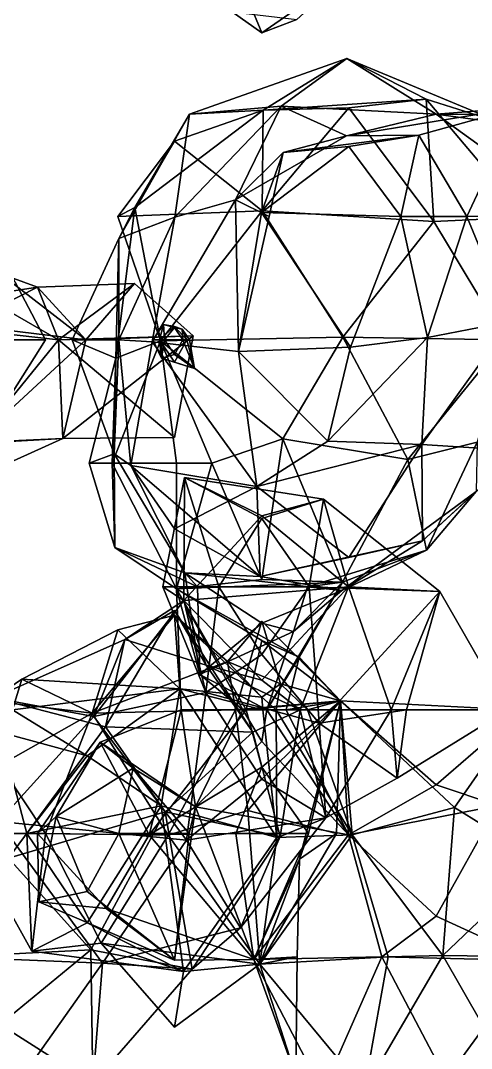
# Model space of a CAD drawing. Extents: x 290034 to 295698, y 4553723 to 4561693.
# Drawn here: x 294534.7 to 294599.8, y 4558982.8 to 4559131.2 of the extents above; entities that cross this region are included whole.
import ezdxf

# ---------------------------------------------------------------- set-up
doc = ezdxf.new("R2010")
doc.units = 0
doc.layers.add('Au_ppm_Pref_-_0_2', color=7, linetype='CONTINUOUS')

msp = doc.modelspace()

# ---------------------------------------------------------------- linework, layer by layer
at = {"layer": 'Au_ppm_Pref_-_0_2'}
for points in [[(294565.26, 4559132.49, 1882.77), (294569.54, 4559129.44, 1879.73), (294565.79, 4559138.55, 1881)], [(294565.79, 4559138.55, 1881), (294569.54, 4559129.44, 1879.73), (294581.9, 4559138.01, 1876.6)], [(294569.54, 4559129.44, 1879.73), (294574.6, 4559131.39, 1882.77), (294581.9, 4559138.01, 1876.6)], [(294565.26, 4559132.49, 1882.77), (294574.6, 4559131.39, 1882.77), (294569.54, 4559129.44, 1879.73)], [(294569.75, 4559118.28, 1804.93), (294559.1, 4559117.68, 1799.62), (294581.82, 4559125.76, 1799.64)], [(294581.82, 4559125.76, 1799.64), (294559.1, 4559117.68, 1799.62), (294572.34, 4559118.87, 1794.89)], [(294569.75, 4559118.28, 1804.93), (294581.82, 4559125.76, 1799.64), (294593.3, 4559119.89, 1804.87)], [(294581.82, 4559125.76, 1799.64), (294572.34, 4559118.87, 1794.89), (294594.71, 4559117.72, 1793.65)], [(294593.3, 4559119.89, 1804.87), (294581.82, 4559125.76, 1799.64), (294604.28, 4559116.41, 1799.62)], [(294604.28, 4559116.41, 1799.62), (294581.82, 4559125.76, 1799.64), (294594.71, 4559117.72, 1793.65)], [(294569.75, 4559118.28, 1804.93), (294593.3, 4559119.89, 1804.87), (294582.14, 4559118.61, 1810.79)], [(294593.3, 4559119.89, 1804.87), (294594.38, 4559102.18, 1811.08), (294582.14, 4559118.61, 1810.79)], [(294593.3, 4559119.89, 1804.87), (294607.67, 4559102.85, 1805.37), (294594.38, 4559102.18, 1811.08)], [(294607.67, 4559102.85, 1805.37), (294593.3, 4559119.89, 1804.87), (294604.28, 4559116.41, 1799.62)], [(294551.24, 4559104.24, 1804.61), (294559.1, 4559117.68, 1799.62), (294569.75, 4559118.28, 1804.93)], [(294556.94, 4559113.81, 1809.19), (294551.24, 4559104.24, 1804.61), (294569.75, 4559118.28, 1804.93)], [(294569.75, 4559118.28, 1804.93), (294569.59, 4559103.76, 1811.76), (294556.94, 4559113.81, 1809.19)], [(294559.1, 4559117.68, 1799.62), (294557.01, 4559102.83, 1793.64), (294572.34, 4559118.87, 1794.89)], [(294557.01, 4559102.83, 1793.64), (294565.77, 4559105.34, 1787.48), (294572.34, 4559118.87, 1794.89)], [(294581.8, 4559114.55, 1787.13), (294572.34, 4559118.87, 1794.89), (294565.77, 4559105.34, 1787.48)], [(294594.38, 4559102.18, 1811.08), (294569.59, 4559103.76, 1811.76), (294582.14, 4559118.61, 1810.79)], [(294582.14, 4559118.61, 1810.79), (294569.59, 4559103.76, 1811.76), (294569.75, 4559118.28, 1804.93)], [(294581.8, 4559114.55, 1787.13), (294594.71, 4559117.72, 1793.65), (294572.34, 4559118.87, 1794.89)], [(294581.8, 4559114.55, 1787.13), (294606.55, 4559118.6, 1788.07), (294594.71, 4559117.72, 1793.65)], [(294606.55, 4559118.6, 1788.07), (294581.8, 4559114.55, 1787.13), (294592.22, 4559114.67, 1782.63)], [(294606.55, 4559118.6, 1788.07), (294592.22, 4559114.67, 1782.63), (294599.14, 4559102.92, 1782.83)], [(294621.33, 4559117.52, 1793.68), (294594.71, 4559117.72, 1793.65), (294606.55, 4559118.6, 1788.07)], [(294606.55, 4559118.6, 1788.07), (294599.14, 4559102.92, 1782.83), (294619.83, 4559103.05, 1787.71)], [(294548.89, 4559099.75, 1799.62), (294559.1, 4559117.68, 1799.62), (294551.24, 4559104.24, 1804.61)], [(294559.1, 4559117.68, 1799.62), (294548.89, 4559099.75, 1799.62), (294557.01, 4559102.83, 1793.64)], [(294607.34, 4559108.6, 1795.57), (294604.28, 4559116.41, 1799.62), (294594.71, 4559117.72, 1793.65)], [(294594.71, 4559117.72, 1793.65), (294621.33, 4559117.52, 1793.68), (294607.34, 4559108.6, 1795.57)], [(294556.94, 4559113.81, 1809.19), (294569.59, 4559103.76, 1811.76), (294548.78, 4559102.92, 1809.4)], [(294556.94, 4559113.81, 1809.19), (294548.78, 4559102.92, 1809.4), (294551.24, 4559104.24, 1804.61)], [(294581.8, 4559114.55, 1787.13), (294565.77, 4559105.34, 1787.48), (294572.64, 4559112.15, 1783.2)], [(294572.64, 4559112.15, 1783.2), (294592.22, 4559114.67, 1782.63), (294581.8, 4559114.55, 1787.13)], [(294592.22, 4559114.67, 1782.63), (294572.64, 4559112.15, 1783.2), (294582.14, 4559113.01, 1778.43)], [(294592.22, 4559114.67, 1782.63), (294582.14, 4559113.01, 1778.43), (294589.63, 4559102.92, 1778.27)], [(294599.14, 4559102.92, 1782.83), (294592.22, 4559114.67, 1782.63), (294589.63, 4559102.92, 1778.27)], [(294565.77, 4559105.34, 1787.48), (294570.64, 4559102.92, 1781.8), (294572.64, 4559112.15, 1783.2)], [(294582.14, 4559113.01, 1778.43), (294572.64, 4559112.15, 1783.2), (294569.51, 4559103.48, 1775.74)], [(294589.63, 4559102.92, 1778.27), (294582.14, 4559113.01, 1778.43), (294569.51, 4559103.48, 1775.74)], [(294572.64, 4559112.15, 1783.2), (294570.64, 4559102.92, 1781.8), (294569.51, 4559103.48, 1775.74)], [(294557.01, 4559102.83, 1793.64), (294553.71, 4559084.81, 1786.86), (294565.77, 4559105.34, 1787.48)], [(294553.71, 4559084.81, 1786.86), (294566.2, 4559083.42, 1780.88), (294565.77, 4559105.34, 1787.48)], [(294570.64, 4559102.92, 1781.8), (294565.77, 4559105.34, 1787.48), (294566.2, 4559083.42, 1780.88)], [(294551.24, 4559104.24, 1804.61), (294554.93, 4559084.99, 1812.27), (294548.47, 4559082.47, 1805.03)], [(294548.47, 4559082.47, 1805.03), (294548.89, 4559099.75, 1799.62), (294551.24, 4559104.24, 1804.61)], [(294551.24, 4559104.24, 1804.61), (294548.78, 4559102.92, 1809.4), (294554.93, 4559084.99, 1812.27)], [(294554.93, 4559084.99, 1812.27), (294548.78, 4559102.92, 1809.4), (294569.59, 4559103.76, 1811.76)], [(294581.26, 4559085.51, 1811.48), (294554.93, 4559084.99, 1812.27), (294569.59, 4559103.76, 1811.76)], [(294569.51, 4559103.48, 1775.74), (294566.2, 4559083.42, 1780.88), (294582.35, 4559084.07, 1775.64)], [(294570.64, 4559102.92, 1781.8), (294566.2, 4559083.42, 1780.88), (294569.51, 4559103.48, 1775.74)], [(294589.63, 4559102.92, 1778.27), (294569.51, 4559103.48, 1775.74), (294582.35, 4559084.07, 1775.64)], [(294581.26, 4559085.51, 1811.48), (294569.59, 4559103.76, 1811.76), (294594.38, 4559102.18, 1811.08)], [(294593.46, 4559085.44, 1781.58), (294589.63, 4559102.92, 1778.27), (294582.35, 4559084.07, 1775.64)], [(294593.46, 4559085.44, 1781.58), (294599.14, 4559102.92, 1782.83), (294589.63, 4559102.92, 1778.27)], [(294605.44, 4559087.76, 1788.59), (294599.14, 4559102.92, 1782.83), (294593.46, 4559085.44, 1781.58)], [(294605.44, 4559087.76, 1788.59), (294619.83, 4559103.05, 1787.71), (294599.14, 4559102.92, 1782.83)], [(294528.97, 4559102.78, 1828.83), (294538.3, 4559085.1, 1829.31), (294526.15, 4559085.1, 1834.82)], [(294528.97, 4559102.78, 1828.83), (294530.18, 4559085.1, 1824.11), (294538.3, 4559085.1, 1829.31)], [(294548.89, 4559099.75, 1799.62), (294548.93, 4559085.1, 1794.64), (294557.01, 4559102.83, 1793.64)], [(294548.93, 4559085.1, 1794.64), (294553.71, 4559084.81, 1786.86), (294557.01, 4559102.83, 1793.64)], [(294581.26, 4559085.51, 1811.48), (294594.38, 4559102.18, 1811.08), (294604.7, 4559085.1, 1810.25)], [(294607.67, 4559102.85, 1805.37), (294604.7, 4559085.1, 1810.25), (294594.38, 4559102.18, 1811.08)], [(294548.47, 4559082.47, 1805.03), (294542.18, 4559085.1, 1799.62), (294548.89, 4559099.75, 1799.62)], [(294548.89, 4559099.75, 1799.62), (294542.18, 4559085.1, 1799.62), (294548.93, 4559085.1, 1794.64)], [(294531.74, 4559094.67, 1921.59), (294544.16, 4559085.1, 1921.68), (294519.21, 4559088.13, 1923.62)], [(294527.42, 4559091.21, 1918.4), (294537.15, 4559092.74, 1918.4), (294531.74, 4559094.67, 1921.59)], [(294537.15, 4559092.74, 1918.4), (294544.16, 4559085.1, 1921.68), (294531.74, 4559094.67, 1921.59)], [(294537.15, 4559092.74, 1918.4), (294527.42, 4559091.21, 1918.4), (294531.74, 4559089.97, 1916.78)], [(294537.15, 4559092.74, 1918.4), (294531.74, 4559089.97, 1916.78), (294540.2, 4559085.1, 1913.97)], [(294537.15, 4559092.74, 1918.4), (294551.17, 4559093.27, 1918.4), (294544.16, 4559085.1, 1921.68)], [(294540.2, 4559085.1, 1913.97), (294551.17, 4559093.27, 1918.4), (294537.15, 4559092.74, 1918.4)], [(294551.17, 4559093.27, 1918.4), (294540.2, 4559085.1, 1913.97), (294559.63, 4559085.67, 1918.48)], [(294551.17, 4559093.27, 1918.4), (294559.63, 4559085.67, 1918.48), (294544.16, 4559085.1, 1921.68)], [(294531.74, 4559089.97, 1916.78), (294517.13, 4559087.69, 1912.54), (294540.2, 4559085.1, 1913.97)], [(294519.21, 4559088.13, 1923.62), (294544.16, 4559085.1, 1921.68), (294528.07, 4559070.28, 1923.92)], [(294517.13, 4559087.69, 1912.54), (294528.02, 4559070.16, 1913.02), (294540.2, 4559085.1, 1913.97)], [(294555.38, 4559087.32, 1894.64), (294555.48, 4559085.1, 1895.33), (294553.84, 4559085.1, 1894.64)], [(294555.38, 4559087.32, 1894.64), (294553.84, 4559085.1, 1894.64), (294554.78, 4559085.1, 1893.63)], [(294555.38, 4559087.32, 1894.64), (294554.78, 4559085.1, 1893.63), (294556.94, 4559087.03, 1894)], [(294558.71, 4559085.1, 1893.81), (294556.94, 4559087.03, 1894), (294554.78, 4559085.1, 1893.63)], [(294555.38, 4559087.32, 1894.64), (294556.94, 4559086.9, 1895.24), (294555.48, 4559085.1, 1895.33)], [(294555.38, 4559087.32, 1894.64), (294558.05, 4559086.67, 1894.64), (294556.94, 4559086.9, 1895.24)], [(294555.38, 4559087.32, 1894.64), (294556.94, 4559087.03, 1894), (294558.05, 4559086.67, 1894.64)], [(294558.13, 4559085.1, 1895.21), (294555.48, 4559085.1, 1895.33), (294556.94, 4559086.9, 1895.24)], [(294558.71, 4559085.1, 1893.81), (294558.05, 4559086.67, 1894.64), (294556.94, 4559087.03, 1894)], [(294558.05, 4559086.67, 1894.64), (294558.13, 4559085.1, 1895.21), (294556.94, 4559086.9, 1895.24)], [(294558.71, 4559085.1, 1893.81), (294559.13, 4559085.1, 1894.64), (294558.05, 4559086.67, 1894.64)], [(294558.05, 4559086.67, 1894.64), (294559.13, 4559085.1, 1894.64), (294558.13, 4559085.1, 1895.21)], [(294605.44, 4559087.76, 1788.59), (294592.64, 4559069.98, 1788.39), (294606.96, 4559069.08, 1794.04)], [(294605.44, 4559087.76, 1788.59), (294593.46, 4559085.44, 1781.58), (294592.64, 4559069.98, 1788.39)], [(294538.3, 4559085.1, 1829.31), (294529.25, 4559070.82, 1829.31), (294526.15, 4559085.1, 1834.82)], [(294540.8, 4559070.87, 1918.4), (294540.2, 4559085.1, 1913.97), (294528.02, 4559070.16, 1913.02)], [(294540.8, 4559070.87, 1918.4), (294528.07, 4559070.28, 1923.92), (294544.16, 4559085.1, 1921.68)], [(294529.25, 4559070.82, 1829.31), (294538.3, 4559085.1, 1829.31), (294530.18, 4559085.1, 1824.11)], [(294559.63, 4559085.67, 1918.48), (294540.2, 4559085.1, 1913.97), (294556.94, 4559070.99, 1913.7)], [(294540.8, 4559070.87, 1918.4), (294556.94, 4559070.99, 1913.7), (294540.2, 4559085.1, 1913.97)], [(294540.8, 4559070.87, 1918.4), (294544.16, 4559085.1, 1921.68), (294559.63, 4559085.67, 1918.48)], [(294540.8, 4559070.87, 1918.4), (294559.63, 4559085.67, 1918.48), (294556.94, 4559070.99, 1913.7)], [(294548.47, 4559082.47, 1805.03), (294548.25, 4559068.66, 1800.41), (294542.18, 4559085.1, 1799.62)], [(294542.18, 4559085.1, 1799.62), (294548.25, 4559068.66, 1800.41), (294548.93, 4559085.1, 1794.64)], [(294548.93, 4559085.1, 1794.64), (294548.25, 4559068.66, 1800.41), (294550.62, 4559066.98, 1793.66)], [(294553.71, 4559084.81, 1786.86), (294548.93, 4559085.1, 1794.64), (294550.62, 4559066.98, 1793.66)], [(294553.84, 4559085.1, 1894.64), (294555.48, 4559085.1, 1895.33), (294555.09, 4559082.48, 1894.64)], [(294553.84, 4559085.1, 1894.64), (294555.09, 4559082.48, 1894.64), (294554.78, 4559085.1, 1893.63)], [(294558.71, 4559085.1, 1893.81), (294554.78, 4559085.1, 1893.63), (294556.94, 4559081.87, 1893.57)], [(294555.09, 4559082.48, 1894.64), (294556.94, 4559081.87, 1893.57), (294554.78, 4559085.1, 1893.63)], [(294581.26, 4559085.51, 1811.48), (294572.6, 4559070.83, 1814.12), (294554.93, 4559084.99, 1812.27)], [(294555.09, 4559082.48, 1894.64), (294555.48, 4559085.1, 1895.33), (294556.94, 4559082.98, 1895.35)], [(294556.94, 4559082.98, 1895.35), (294555.48, 4559085.1, 1895.33), (294558.13, 4559085.1, 1895.21)], [(294558.71, 4559085.1, 1893.81), (294556.94, 4559081.87, 1893.57), (294559.85, 4559080.99, 1894.64)], [(294559.85, 4559080.99, 1894.64), (294556.94, 4559082.98, 1895.35), (294558.13, 4559085.1, 1895.21)], [(294559.13, 4559085.1, 1894.64), (294559.85, 4559080.99, 1894.64), (294558.13, 4559085.1, 1895.21)], [(294558.71, 4559085.1, 1893.81), (294559.85, 4559080.99, 1894.64), (294559.13, 4559085.1, 1894.64)], [(294581.26, 4559085.51, 1811.48), (294590.65, 4559067.84, 1811.11), (294572.6, 4559070.83, 1814.12)], [(294592.64, 4559069.98, 1788.39), (294593.46, 4559085.44, 1781.58), (294579.1, 4559070.47, 1782.64)], [(294593.46, 4559085.44, 1781.58), (294582.35, 4559084.07, 1775.64), (294579.1, 4559070.47, 1782.64)], [(294581.26, 4559085.51, 1811.48), (294604.7, 4559085.1, 1810.25), (294590.65, 4559067.84, 1811.11)], [(294590.65, 4559067.84, 1811.11), (294604.7, 4559085.1, 1810.25), (294600.63, 4559070.35, 1805.55)], [(294548.47, 4559082.47, 1805.03), (294554.93, 4559084.99, 1812.27), (294547.96, 4559067.28, 1809.79)], [(294557.24, 4559067.28, 1811.49), (294547.96, 4559067.28, 1809.79), (294554.93, 4559084.99, 1812.27)], [(294553.71, 4559084.81, 1786.86), (294550.62, 4559066.98, 1793.66), (294568.83, 4559063.93, 1786.88)], [(294553.71, 4559084.81, 1786.86), (294568.83, 4559063.93, 1786.88), (294566.2, 4559083.42, 1780.88)], [(294572.6, 4559070.83, 1814.12), (294562.32, 4559067.28, 1814.9), (294554.93, 4559084.99, 1812.27)], [(294562.32, 4559067.28, 1814.9), (294557.24, 4559067.28, 1811.49), (294554.93, 4559084.99, 1812.27)], [(294566.2, 4559083.42, 1780.88), (294579.1, 4559070.47, 1782.64), (294582.35, 4559084.07, 1775.64)], [(294548.47, 4559082.47, 1805.03), (294547.96, 4559067.28, 1809.79), (294544.64, 4559067.28, 1805.55)], [(294548.47, 4559082.47, 1805.03), (294544.64, 4559067.28, 1805.55), (294548.25, 4559068.66, 1800.41)], [(294559.85, 4559080.99, 1894.64), (294555.09, 4559082.48, 1894.64), (294556.94, 4559082.98, 1895.35)], [(294555.09, 4559082.48, 1894.64), (294559.85, 4559080.99, 1894.64), (294556.94, 4559081.87, 1893.57)], [(294566.2, 4559083.42, 1780.88), (294568.83, 4559063.93, 1786.88), (294579.1, 4559070.47, 1782.64)], [(294540.8, 4559070.87, 1918.4), (294519.92, 4559061.43, 1918.11), (294528.07, 4559070.28, 1923.92)], [(294519.92, 4559061.43, 1918.11), (294540.8, 4559070.87, 1918.4), (294528.02, 4559070.16, 1913.02)], [(294569.54, 4559050.48, 1817.09), (294562.32, 4559067.28, 1814.9), (294572.6, 4559070.83, 1814.12)], [(294568.83, 4559063.93, 1786.88), (294592.64, 4559069.98, 1788.39), (294579.1, 4559070.47, 1782.64)], [(294581.2, 4559050.12, 1811.21), (294569.54, 4559050.48, 1817.09), (294572.6, 4559070.83, 1814.12)], [(294581.2, 4559050.12, 1811.21), (294572.6, 4559070.83, 1814.12), (294590.65, 4559067.84, 1811.11)], [(294600.63, 4559070.35, 1805.55), (294593.35, 4559054.75, 1804.45), (294590.65, 4559067.84, 1811.11)], [(294593.35, 4559054.75, 1804.45), (294600.63, 4559070.35, 1805.55), (294600.51, 4559063.2, 1800.97)], [(294592.64, 4559069.98, 1788.39), (294568.83, 4559063.93, 1786.88), (294582.14, 4559053.66, 1789.14)], [(294592.64, 4559069.98, 1788.39), (294582.14, 4559053.66, 1789.14), (294592.77, 4559056.06, 1794.95)], [(294592.64, 4559069.98, 1788.39), (294592.77, 4559056.06, 1794.95), (294606.96, 4559069.08, 1794.04)], [(294600.51, 4559063.2, 1800.97), (294606.96, 4559069.08, 1794.04), (294592.77, 4559056.06, 1794.95)], [(294544.64, 4559067.28, 1805.55), (294548.34, 4559055.12, 1805.55), (294548.25, 4559068.66, 1800.41)], [(294547.96, 4559067.28, 1809.79), (294548.34, 4559055.12, 1805.55), (294544.64, 4559067.28, 1805.55)], [(294557.23, 4559049.16, 1811.48), (294548.34, 4559055.12, 1805.55), (294547.96, 4559067.28, 1809.79)], [(294557.23, 4559049.16, 1811.48), (294547.96, 4559067.28, 1809.79), (294557.24, 4559067.28, 1811.49)], [(294548.34, 4559055.12, 1805.55), (294558.42, 4559051.47, 1800.13), (294548.25, 4559068.66, 1800.41)], [(294558.42, 4559051.47, 1800.13), (294550.62, 4559066.98, 1793.66), (294548.25, 4559068.66, 1800.41)], [(294557.23, 4559049.16, 1811.48), (294562.32, 4559067.28, 1814.9), (294569.54, 4559050.48, 1817.09)], [(294557.23, 4559049.16, 1811.48), (294557.24, 4559067.28, 1811.49), (294562.32, 4559067.28, 1814.9)], [(294581.2, 4559050.12, 1811.21), (294590.65, 4559067.84, 1811.11), (294593.35, 4559054.75, 1804.45)], [(294558.42, 4559051.47, 1800.13), (294569.33, 4559050.93, 1793.44), (294550.62, 4559066.98, 1793.66)], [(294556.94, 4559057.8, 1790.52), (294568.83, 4559063.93, 1786.88), (294550.62, 4559066.98, 1793.66)], [(294550.62, 4559066.98, 1793.66), (294569.33, 4559050.93, 1793.44), (294556.94, 4559057.8, 1790.52)], [(294555.25, 4559049.46, 1912.46), (294558.4, 4559065.23, 1912.46), (294563.34, 4559049.46, 1915.39)], [(294558.4, 4559065.23, 1912.46), (294555.25, 4559049.46, 1912.46), (294558.31, 4559047.48, 1906.51)], [(294558.4, 4559065.23, 1912.46), (294558.31, 4559047.48, 1906.51), (294569.54, 4559059.67, 1909.06)], [(294558.4, 4559065.23, 1912.46), (294569.54, 4559059.33, 1915.75), (294563.34, 4559049.46, 1915.39)], [(294558.4, 4559065.23, 1912.46), (294578.47, 4559062.1, 1912.46), (294569.54, 4559059.33, 1915.75)], [(294578.47, 4559062.1, 1912.46), (294558.4, 4559065.23, 1912.46), (294569.54, 4559059.67, 1909.06)], [(294569.33, 4559050.93, 1793.44), (294568.83, 4559063.93, 1786.88), (294556.94, 4559057.8, 1790.52)], [(294582.14, 4559053.66, 1789.14), (294568.83, 4559063.93, 1786.88), (294569.33, 4559050.93, 1793.44)], [(294600.51, 4559063.2, 1800.97), (294581.13, 4559048.89, 1799.36), (294593.35, 4559054.75, 1804.45)], [(294592.77, 4559056.06, 1794.95), (294581.13, 4559048.89, 1799.36), (294600.51, 4559063.2, 1800.97)], [(294576.37, 4559049.46, 1915.68), (294569.54, 4559059.33, 1915.75), (294578.47, 4559062.1, 1912.46)], [(294569.54, 4559059.67, 1909.06), (294582.09, 4559049.46, 1906.52), (294578.47, 4559062.1, 1912.46)], [(294576.37, 4559049.46, 1915.68), (294578.47, 4559062.1, 1912.46), (294595.24, 4559048.77, 1912.48)], [(294582.09, 4559049.46, 1906.52), (294595.24, 4559048.77, 1912.48), (294578.47, 4559062.1, 1912.46)], [(294558.31, 4559047.48, 1906.51), (294582.09, 4559049.46, 1906.52), (294569.54, 4559059.67, 1909.06)], [(294576.37, 4559049.46, 1915.68), (294563.34, 4559049.46, 1915.39), (294569.54, 4559059.33, 1915.75)], [(294569.33, 4559050.93, 1793.44), (294581.13, 4559048.89, 1799.36), (294592.77, 4559056.06, 1794.95)], [(294569.33, 4559050.93, 1793.44), (294592.77, 4559056.06, 1794.95), (294582.14, 4559053.66, 1789.14)], [(294557.23, 4559049.16, 1811.48), (294560.27, 4559049.46, 1805.55), (294548.34, 4559055.12, 1805.55)], [(294548.34, 4559055.12, 1805.55), (294560.27, 4559049.46, 1805.55), (294558.42, 4559051.47, 1800.13)], [(294581.2, 4559050.12, 1811.21), (294593.35, 4559054.75, 1804.45), (294576.14, 4559049.46, 1805.55)], [(294581.13, 4559048.89, 1799.36), (294576.14, 4559049.46, 1805.55), (294593.35, 4559054.75, 1804.45)], [(294569.54, 4559044.19, 1803.8), (294581.13, 4559048.89, 1799.36), (294558.42, 4559051.47, 1800.13)], [(294558.42, 4559051.47, 1800.13), (294581.13, 4559048.89, 1799.36), (294569.33, 4559050.93, 1793.44)], [(294560.58, 4559036.79, 1805.55), (294569.54, 4559044.19, 1803.8), (294558.42, 4559051.47, 1800.13)], [(294560.58, 4559036.79, 1805.55), (294558.42, 4559051.47, 1800.13), (294560.27, 4559049.46, 1805.55)], [(294581.2, 4559050.12, 1811.21), (294557.23, 4559049.16, 1811.48), (294569.54, 4559050.48, 1817.09)], [(294581.2, 4559050.12, 1811.21), (294574.93, 4559039.27, 1811.49), (294557.23, 4559049.16, 1811.48)], [(294581.2, 4559050.12, 1811.21), (294574.12, 4559042.99, 1805.55), (294570.29, 4559031.65, 1811.14)], [(294581.2, 4559050.12, 1811.21), (294570.29, 4559031.65, 1811.14), (294574.93, 4559039.27, 1811.49)], [(294581.2, 4559050.12, 1811.21), (294576.14, 4559049.46, 1805.55), (294574.12, 4559042.99, 1805.55)], [(294561.46, 4559034.2, 1911.18), (294555.25, 4559049.46, 1912.46), (294563.34, 4559049.46, 1915.39)], [(294555.25, 4559049.46, 1912.46), (294561.46, 4559034.2, 1911.18), (294558.31, 4559047.48, 1906.51)], [(294560.58, 4559036.79, 1805.55), (294560.27, 4559049.46, 1805.55), (294557.23, 4559049.16, 1811.48)], [(294574.93, 4559039.27, 1811.49), (294569.54, 4559041.69, 1814.84), (294557.23, 4559049.16, 1811.48)], [(294567.3, 4559031.65, 1812.55), (294557.23, 4559049.16, 1811.48), (294569.54, 4559041.69, 1814.84)], [(294567.3, 4559031.65, 1812.55), (294557.9, 4559031.65, 1811.49), (294557.23, 4559049.16, 1811.48)], [(294557.9, 4559031.65, 1811.49), (294566.83, 4559031.65, 1810.22), (294557.23, 4559049.16, 1811.48)], [(294566.83, 4559031.65, 1810.22), (294560.58, 4559036.79, 1805.55), (294557.23, 4559049.16, 1811.48)], [(294569.54, 4559035.96, 1905.08), (294582.09, 4559049.46, 1906.52), (294558.31, 4559047.48, 1906.51)], [(294561.46, 4559034.2, 1911.18), (294563.34, 4559049.46, 1915.39), (294569.54, 4559039.65, 1915.73)], [(294576.37, 4559049.46, 1915.68), (294569.54, 4559039.65, 1915.73), (294563.34, 4559049.46, 1915.39)], [(294576.37, 4559049.46, 1915.68), (294577.85, 4559029.76, 1913.61), (294569.54, 4559039.65, 1915.73)], [(294575.09, 4559031.65, 1901.96), (294582.09, 4559049.46, 1906.52), (294569.54, 4559035.96, 1905.08)], [(294574.12, 4559042.99, 1805.55), (294581.13, 4559048.89, 1799.36), (294569.54, 4559044.19, 1803.8)], [(294576.14, 4559049.46, 1805.55), (294581.13, 4559048.89, 1799.36), (294574.12, 4559042.99, 1805.55)], [(294588.24, 4559031.65, 1907.73), (294582.09, 4559049.46, 1906.52), (294575.09, 4559031.65, 1901.96)], [(294595.24, 4559048.77, 1912.48), (294577.85, 4559029.76, 1913.61), (294576.37, 4559049.46, 1915.68)], [(294577.85, 4559029.76, 1913.61), (294595.24, 4559048.77, 1912.48), (294590.43, 4559031.65, 1916.37)], [(294582.09, 4559049.46, 1906.52), (294588.24, 4559031.65, 1907.73), (294595.24, 4559048.77, 1912.48)], [(294588.24, 4559031.65, 1907.73), (294605.08, 4559031.65, 1912.46), (294595.24, 4559048.77, 1912.48)], [(294605.08, 4559031.65, 1912.46), (294590.43, 4559031.65, 1916.37), (294595.24, 4559048.77, 1912.48)], [(294561.46, 4559034.2, 1911.18), (294545.28, 4559030.69, 1906.07), (294558.31, 4559047.48, 1906.51)], [(294558.31, 4559047.48, 1906.51), (294545.28, 4559030.69, 1906.07), (294549.75, 4559041.82, 1900.58)], [(294558.31, 4559047.48, 1906.51), (294549.75, 4559041.82, 1900.58), (294561.5, 4559038.1, 1900.58)], [(294558.31, 4559047.48, 1906.51), (294561.5, 4559038.1, 1900.58), (294569.54, 4559035.96, 1905.08)], [(294545.04, 4559031.17, 1823.61), (294564.58, 4559038.67, 1823.37), (294556.94, 4559045.33, 1824.75)], [(294545.04, 4559031.17, 1823.61), (294556.94, 4559045.33, 1824.75), (294548.74, 4559043.25, 1829.31)], [(294547, 4559029.2, 1896.71), (294568.24, 4559028.45, 1896.33), (294556.94, 4559046.01, 1895.8)], [(294547, 4559029.2, 1896.71), (294556.94, 4559046.01, 1895.8), (294549.75, 4559041.82, 1900.58)], [(294556.94, 4559045.33, 1824.75), (294557.73, 4559034.69, 1831.02), (294548.74, 4559043.25, 1829.31)], [(294561.5, 4559038.1, 1900.58), (294549.75, 4559041.82, 1900.58), (294556.94, 4559046.01, 1895.8)], [(294561.5, 4559038.1, 1900.58), (294556.94, 4559046.01, 1895.8), (294568.24, 4559028.45, 1896.33)], [(294569.54, 4559033.49, 1823.99), (294557.73, 4559034.69, 1831.02), (294556.94, 4559045.33, 1824.75)], [(294569.54, 4559033.49, 1823.99), (294556.94, 4559045.33, 1824.75), (294564.58, 4559038.67, 1823.37)], [(294560.58, 4559036.79, 1805.55), (294574.12, 4559042.99, 1805.55), (294569.54, 4559044.19, 1803.8)], [(294565.76, 4559031.65, 1821.59), (294569.54, 4559044.46, 1819.1), (294564.58, 4559038.67, 1823.37)], [(294572.23, 4559035.44, 1823.37), (294564.58, 4559038.67, 1823.37), (294569.54, 4559044.46, 1819.1)], [(294565.76, 4559031.65, 1821.59), (294580.9, 4559032.99, 1817.26), (294569.54, 4559044.46, 1819.1)], [(294569.54, 4559044.46, 1819.1), (294580.9, 4559032.99, 1817.26), (294572.23, 4559035.44, 1823.37)], [(294545.04, 4559031.17, 1823.61), (294548.74, 4559043.25, 1829.31), (294534.89, 4559036.09, 1829.31)], [(294557.73, 4559034.69, 1831.02), (294534.89, 4559036.09, 1829.31), (294548.74, 4559043.25, 1829.31)], [(294560.58, 4559036.79, 1805.55), (294570.29, 4559031.65, 1811.14), (294574.12, 4559042.99, 1805.55)], [(294545.28, 4559030.69, 1906.07), (294530.81, 4559033.42, 1900.25), (294549.75, 4559041.82, 1900.58)], [(294549.75, 4559041.82, 1900.58), (294530.81, 4559033.42, 1900.25), (294547, 4559029.2, 1896.71)], [(294567.3, 4559031.65, 1812.55), (294569.54, 4559041.69, 1814.84), (294580.9, 4559032.99, 1817.26)], [(294574.93, 4559039.27, 1811.49), (294580.9, 4559032.99, 1817.26), (294569.54, 4559041.69, 1814.84)], [(294561.46, 4559034.2, 1911.18), (294569.54, 4559039.65, 1915.73), (294577.85, 4559029.76, 1913.61)], [(294574.93, 4559039.27, 1811.49), (294570.29, 4559031.65, 1811.14), (294573.05, 4559031.65, 1811.49)], [(294574.93, 4559039.27, 1811.49), (294573.05, 4559031.65, 1811.49), (294580.9, 4559032.99, 1817.26)], [(294565.76, 4559031.65, 1821.59), (294564.58, 4559038.67, 1823.37), (294545.04, 4559031.17, 1823.61)], [(294575.09, 4559031.65, 1901.96), (294569.54, 4559035.96, 1905.08), (294561.5, 4559038.1, 1900.58)], [(294575.09, 4559031.65, 1901.96), (294561.5, 4559038.1, 1900.58), (294568.24, 4559028.45, 1896.33)], [(294564.58, 4559038.67, 1823.37), (294572.23, 4559035.44, 1823.37), (294569.54, 4559033.49, 1823.99)], [(294560.58, 4559036.79, 1805.55), (294566.83, 4559031.65, 1810.22), (294570.29, 4559031.65, 1811.14)], [(294545.04, 4559031.17, 1823.61), (294534.89, 4559036.09, 1829.31), (294530.29, 4559032.97, 1829.11)], [(294534.89, 4559036.09, 1829.31), (294533.53, 4559031.65, 1830.15), (294530.29, 4559032.97, 1829.11)], [(294557.73, 4559034.69, 1831.02), (294533.53, 4559031.65, 1830.15), (294534.89, 4559036.09, 1829.31)], [(294544.34, 4559025.05, 1833.05), (294533.53, 4559031.65, 1830.15), (294557.73, 4559034.69, 1831.02)], [(294555.02, 4559017.81, 1833.02), (294544.34, 4559025.05, 1833.05), (294557.73, 4559034.69, 1831.02)], [(294555.02, 4559017.81, 1833.02), (294557.73, 4559034.69, 1831.02), (294571.7, 4559013.21, 1830.23)], [(294569.54, 4559033.49, 1823.99), (294569.7, 4559031.65, 1829.31), (294557.73, 4559034.69, 1831.02)], [(294557.73, 4559034.69, 1831.02), (294569.7, 4559031.65, 1829.31), (294571.7, 4559013.21, 1830.23)], [(294572.23, 4559035.44, 1823.37), (294571.65, 4559031.65, 1824.37), (294569.54, 4559033.49, 1823.99)], [(294572.23, 4559035.44, 1823.37), (294576.15, 4559031.65, 1823.37), (294571.65, 4559031.65, 1824.37)], [(294572.23, 4559035.44, 1823.37), (294580.9, 4559032.99, 1817.26), (294576.15, 4559031.65, 1823.37)], [(294532.99, 4559010.27, 1896.42), (294547, 4559029.2, 1896.71), (294530.81, 4559033.42, 1900.25)], [(294530.81, 4559033.42, 1900.25), (294545.28, 4559030.69, 1906.07), (294531.54, 4559015.53, 1906.73)], [(294561.46, 4559034.2, 1911.18), (294558.7, 4559012.87, 1908.16), (294545.28, 4559030.69, 1906.07)], [(294561.46, 4559034.2, 1911.18), (294569.54, 4559021.67, 1909.85), (294558.7, 4559012.87, 1908.16)], [(294561.46, 4559034.2, 1911.18), (294577.85, 4559029.76, 1913.61), (294569.54, 4559021.67, 1909.85)], [(294569.54, 4559033.49, 1823.99), (294571.65, 4559031.65, 1824.37), (294569.7, 4559031.65, 1829.31)], [(294545.04, 4559031.17, 1823.61), (294530.29, 4559032.97, 1829.11), (294531.74, 4559023.66, 1826.65)], [(294567.55, 4559017.11, 1819.47), (294580.9, 4559032.99, 1817.26), (294565.76, 4559031.65, 1821.59)], [(294569.54, 4559023.38, 1814.25), (294567.3, 4559031.65, 1812.55), (294580.9, 4559032.99, 1817.26)], [(294580.9, 4559032.99, 1817.26), (294567.55, 4559017.11, 1819.47), (294580.32, 4559013.83, 1822.52)], [(294580.9, 4559032.99, 1817.26), (294576.29, 4559013.83, 1814.25), (294569.54, 4559023.38, 1814.25)], [(294582.09, 4559013.6, 1810.69), (294580.9, 4559032.99, 1817.26), (294573.05, 4559031.65, 1811.49)], [(294580.9, 4559032.99, 1817.26), (294580.32, 4559013.83, 1822.52), (294575.01, 4559010.09, 1817.43)], [(294575.01, 4559010.09, 1817.43), (294576.29, 4559013.83, 1814.25), (294580.9, 4559032.99, 1817.26)], [(294580.9, 4559032.99, 1817.26), (294582.58, 4559013.61, 1823.44), (294576.15, 4559031.65, 1823.37)], [(294582.09, 4559013.6, 1810.69), (294594.74, 4559020.82, 1815.1), (294580.9, 4559032.99, 1817.26)], [(294597.37, 4559017.55, 1819.91), (294582.58, 4559013.61, 1823.44), (294580.9, 4559032.99, 1817.26)], [(294607.18, 4559031.61, 1817.43), (294597.37, 4559017.55, 1819.91), (294580.9, 4559032.99, 1817.26)], [(294580.9, 4559032.99, 1817.26), (294594.74, 4559020.82, 1815.1), (294607.18, 4559031.61, 1817.43)], [(294558.7, 4559012.87, 1908.16), (294531.54, 4559015.53, 1906.73), (294545.28, 4559030.69, 1906.07)], [(294544.34, 4559025.05, 1833.05), (294531.74, 4559028.44, 1830.38), (294533.53, 4559031.65, 1830.15)], [(294545.04, 4559031.17, 1823.61), (294531.74, 4559023.66, 1826.65), (294538.32, 4559013.83, 1823.69)], [(294556.04, 4559013.56, 1821.46), (294545.04, 4559031.17, 1823.61), (294538.32, 4559013.83, 1823.69)], [(294545.04, 4559031.17, 1823.61), (294556.04, 4559013.56, 1821.46), (294565.76, 4559031.65, 1821.59)], [(294553.27, 4559013.62, 1813.01), (294546.23, 4559027.01, 1810.84), (294557.9, 4559031.65, 1811.49)], [(294560, 4559017.64, 1808.78), (294557.9, 4559031.65, 1811.49), (294546.23, 4559027.01, 1810.84)], [(294553.27, 4559013.62, 1813.01), (294567.3, 4559031.65, 1812.55), (294569.54, 4559023.38, 1814.25)], [(294553.27, 4559013.62, 1813.01), (294557.9, 4559031.65, 1811.49), (294567.3, 4559031.65, 1812.55)], [(294565.76, 4559031.65, 1821.59), (294556.04, 4559013.56, 1821.46), (294567.55, 4559017.11, 1819.47)], [(294560, 4559017.64, 1808.78), (294566.83, 4559031.65, 1810.22), (294557.9, 4559031.65, 1811.49)], [(294569.54, 4559027.08, 1809.97), (294566.83, 4559031.65, 1810.22), (294560, 4559017.64, 1808.78)], [(294569.54, 4559027.08, 1809.97), (294570.29, 4559031.65, 1811.14), (294566.83, 4559031.65, 1810.22)], [(294568.24, 4559028.45, 1896.33), (294572.19, 4559013.36, 1899.49), (294575.09, 4559031.65, 1901.96)], [(294569.54, 4559027.08, 1809.97), (294582.09, 4559013.6, 1810.69), (294570.29, 4559031.65, 1811.14)], [(294571.65, 4559031.65, 1824.37), (294571.7, 4559013.21, 1830.23), (294569.7, 4559031.65, 1829.31)], [(294570.29, 4559031.65, 1811.14), (294582.09, 4559013.6, 1810.69), (294573.05, 4559031.65, 1811.49)], [(294582.58, 4559013.61, 1823.44), (294571.7, 4559013.21, 1830.23), (294571.65, 4559031.65, 1824.37)], [(294576.15, 4559031.65, 1823.37), (294582.58, 4559013.61, 1823.44), (294571.65, 4559031.65, 1824.37)], [(294578.78, 4559016.08, 1906.58), (294575.09, 4559031.65, 1901.96), (294572.19, 4559013.36, 1899.49)], [(294578.78, 4559016.08, 1906.58), (294588.24, 4559031.65, 1907.73), (294575.09, 4559031.65, 1901.96)], [(294589.09, 4559021.82, 1912.46), (294577.85, 4559029.76, 1913.61), (294590.43, 4559031.65, 1916.37)], [(294589.09, 4559021.82, 1912.46), (294588.24, 4559031.65, 1907.73), (294578.78, 4559016.08, 1906.58)], [(294589.09, 4559021.82, 1912.46), (294605.08, 4559031.65, 1912.46), (294588.24, 4559031.65, 1907.73)], [(294605.08, 4559031.65, 1912.46), (294589.09, 4559021.82, 1912.46), (294590.43, 4559031.65, 1916.37)], [(294607.18, 4559031.61, 1817.43), (294594.74, 4559020.82, 1815.1), (294603.66, 4559017.85, 1810.36)], [(294609.95, 4559009.77, 1820.79), (294597.37, 4559017.55, 1819.91), (294607.18, 4559031.61, 1817.43)], [(294555.58, 4559016.93, 1896.32), (294547, 4559029.2, 1896.71), (294532.99, 4559010.27, 1896.42)], [(294555.58, 4559016.93, 1896.32), (294568.24, 4559028.45, 1896.33), (294547, 4559029.2, 1896.71)], [(294569.54, 4559021.67, 1909.85), (294577.85, 4559029.76, 1913.61), (294578.78, 4559016.08, 1906.58)], [(294577.85, 4559029.76, 1913.61), (294589.09, 4559021.82, 1912.46), (294578.78, 4559016.08, 1906.58)], [(294526.88, 4559013.83, 1829.31), (294531.74, 4559028.44, 1830.38), (294535.6, 4559013.83, 1833.43)], [(294544.34, 4559025.05, 1833.05), (294535.6, 4559013.83, 1833.43), (294531.74, 4559028.44, 1830.38)], [(294555.58, 4559016.93, 1896.32), (294572.19, 4559013.36, 1899.49), (294568.24, 4559028.45, 1896.33)], [(294546.23, 4559027.01, 1810.84), (294553.27, 4559013.62, 1813.01), (294537.18, 4559013.83, 1808.93)], [(294546.23, 4559027.01, 1810.84), (294537.18, 4559013.83, 1808.93), (294539.85, 4559016.28, 1804.65)], [(294546.23, 4559027.01, 1810.84), (294539.85, 4559016.28, 1804.65), (294551, 4559023.24, 1805.55)], [(294551, 4559023.24, 1805.55), (294560, 4559017.64, 1808.78), (294546.23, 4559027.01, 1810.84)], [(294582.09, 4559013.6, 1810.69), (294569.54, 4559027.08, 1809.97), (294560, 4559017.64, 1808.78)], [(294555.02, 4559017.81, 1833.02), (294535.6, 4559013.83, 1833.43), (294544.34, 4559025.05, 1833.05)], [(294531.74, 4559023.66, 1826.65), (294526.88, 4559013.83, 1829.31), (294538.32, 4559013.83, 1823.69)], [(294551, 4559023.24, 1805.55), (294539.85, 4559016.28, 1804.65), (294548.9, 4559013.83, 1803.41)], [(294559.08, 4559013.83, 1805.55), (294551, 4559023.24, 1805.55), (294548.9, 4559013.83, 1803.41)], [(294559.08, 4559013.83, 1805.55), (294560, 4559017.64, 1808.78), (294551, 4559023.24, 1805.55)], [(294553.27, 4559013.62, 1813.01), (294569.54, 4559023.38, 1814.25), (294565.8, 4559013.83, 1815.67)], [(294565.8, 4559013.83, 1815.67), (294569.54, 4559023.38, 1814.25), (294576.29, 4559013.83, 1814.25)], [(294558.7, 4559012.87, 1908.16), (294569.54, 4559021.67, 1909.85), (294578.78, 4559016.08, 1906.58)], [(294582.09, 4559013.6, 1810.69), (294603.66, 4559017.85, 1810.36), (294594.74, 4559020.82, 1815.1)], [(294555.58, 4559016.93, 1896.32), (294532.99, 4559010.27, 1896.42), (294544.85, 4558996.99, 1896.59)], [(294544.34, 4559000.93, 1833.61), (294535.6, 4559013.83, 1833.43), (294555.02, 4559017.81, 1833.02)], [(294555.02, 4559017.81, 1833.02), (294558.26, 4558993.88, 1830.37), (294544.34, 4559000.93, 1833.61)], [(294559.52, 4558994.22, 1899.95), (294555.58, 4559016.93, 1896.32), (294544.85, 4558996.99, 1896.59)], [(294558.26, 4558993.88, 1830.37), (294555.02, 4559017.81, 1833.02), (294571.7, 4559013.21, 1830.23)], [(294559.52, 4558994.22, 1899.95), (294572.19, 4559013.36, 1899.49), (294555.58, 4559016.93, 1896.32)], [(294567.55, 4559017.11, 1819.47), (294556.04, 4559013.56, 1821.46), (294569.27, 4558994.95, 1822.98)], [(294556.95, 4558995.54, 1805.58), (294560, 4559017.64, 1808.78), (294559.08, 4559013.83, 1805.55)], [(294556.95, 4558995.54, 1805.58), (294568.4, 4558995.62, 1811.76), (294560, 4559017.64, 1808.78)], [(294568.4, 4558995.62, 1811.76), (294582.09, 4559013.6, 1810.69), (294560, 4559017.64, 1808.78)], [(294567.55, 4559017.11, 1819.47), (294569.27, 4558994.95, 1822.98), (294580.32, 4559013.83, 1822.52)], [(294582.09, 4559013.6, 1810.69), (294594.74, 4559001.87, 1809.54), (294603.66, 4559017.85, 1810.36)], [(294597.37, 4559017.55, 1819.91), (294595.69, 4558996.18, 1821.67), (294582.58, 4559013.61, 1823.44)], [(294608.68, 4558995.45, 1805.79), (294603.66, 4559017.85, 1810.36), (294594.74, 4559001.87, 1809.54)], [(294595.69, 4558996.18, 1821.67), (294597.37, 4559017.55, 1819.91), (294609.95, 4559009.77, 1820.79)], [(294531.54, 4559015.53, 1906.73), (294546.57, 4558995.1, 1907.2), (294519.53, 4558996.19, 1906.48)], [(294558.7, 4559012.87, 1908.16), (294546.57, 4558995.1, 1907.2), (294531.54, 4559015.53, 1906.73)], [(294537.18, 4559013.83, 1808.93), (294537.34, 4559003.92, 1805.55), (294539.85, 4559016.28, 1804.65)], [(294537.34, 4559003.92, 1805.55), (294544.34, 4559005.43, 1802.75), (294539.85, 4559016.28, 1804.65)], [(294548.9, 4559013.83, 1803.41), (294539.85, 4559016.28, 1804.65), (294544.34, 4559005.43, 1802.75)], [(294578.78, 4559016.08, 1906.58), (294566.49, 4559000.17, 1903.7), (294558.7, 4559012.87, 1908.16)], [(294578.78, 4559016.08, 1906.58), (294572.19, 4559013.36, 1899.49), (294566.49, 4559000.17, 1903.7)], [(294538.32, 4559013.83, 1823.69), (294526.88, 4559013.83, 1829.31), (294536.34, 4558996.84, 1829.31)], [(294536.34, 4558996.84, 1829.31), (294526.88, 4559013.83, 1829.31), (294535.6, 4559013.83, 1833.43)], [(294536.34, 4558996.84, 1829.31), (294535.6, 4559013.83, 1833.43), (294544.34, 4559000.93, 1833.61)], [(294546.35, 4558997.99, 1823.86), (294538.32, 4559013.83, 1823.69), (294536.34, 4558996.84, 1829.31)], [(294537.18, 4559013.83, 1808.93), (294553.27, 4559013.62, 1813.01), (294547.1, 4559002.96, 1810.48)], [(294537.18, 4559013.83, 1808.93), (294547.1, 4559002.96, 1810.48), (294537.34, 4559003.92, 1805.55)], [(294556.04, 4559013.56, 1821.46), (294538.32, 4559013.83, 1823.69), (294546.35, 4558997.99, 1823.86)], [(294548.9, 4559013.83, 1803.41), (294544.34, 4559005.43, 1802.75), (294556.95, 4558995.54, 1805.58)], [(294556.04, 4559013.56, 1821.46), (294546.35, 4558997.99, 1823.86), (294569.27, 4558994.95, 1822.98)], [(294566.49, 4559000.17, 1903.7), (294546.57, 4558995.1, 1907.2), (294558.7, 4559012.87, 1908.16)], [(294547.1, 4559002.96, 1810.48), (294553.27, 4559013.62, 1813.01), (294568.4, 4558995.62, 1811.76)], [(294559.08, 4559013.83, 1805.55), (294548.9, 4559013.83, 1803.41), (294556.95, 4558995.54, 1805.58)], [(294553.27, 4559013.62, 1813.01), (294565.8, 4559013.83, 1815.67), (294568.4, 4558995.62, 1811.76)], [(294569.27, 4558994.95, 1822.98), (294558.26, 4558993.88, 1830.37), (294571.7, 4559013.21, 1830.23)], [(294572.19, 4559013.36, 1899.49), (294559.52, 4558994.22, 1899.95), (294566.49, 4559000.17, 1903.7)], [(294565.8, 4559013.83, 1815.67), (294576.29, 4559013.83, 1814.25), (294568.4, 4558995.62, 1811.76)], [(294575.01, 4559010.09, 1817.43), (294568.4, 4558995.62, 1811.76), (294576.29, 4559013.83, 1814.25)], [(294568.4, 4558995.62, 1811.76), (294586.87, 4558996.01, 1807.78), (294582.09, 4559013.6, 1810.69)], [(294575.01, 4559010.09, 1817.43), (294580.32, 4559013.83, 1822.52), (294569.27, 4558994.95, 1822.98)], [(294587.79, 4558996.01, 1820.1), (294569.27, 4558994.95, 1822.98), (294582.58, 4559013.61, 1823.44)], [(294569.27, 4558994.95, 1822.98), (294571.7, 4559013.21, 1830.23), (294582.58, 4559013.61, 1823.44)], [(294594.74, 4559001.87, 1809.54), (294582.09, 4559013.6, 1810.69), (294586.87, 4558996.01, 1807.78)], [(294587.79, 4558996.01, 1820.1), (294582.58, 4559013.61, 1823.44), (294595.69, 4558996.18, 1821.67)], [(294532.99, 4559010.27, 1896.42), (294525.14, 4558996.01, 1897.47), (294544.85, 4558996.99, 1896.59)], [(294574.67, 4558996.01, 1817.43), (294568.4, 4558995.62, 1811.76), (294575.01, 4559010.09, 1817.43)], [(294574.67, 4558996.01, 1817.43), (294575.01, 4559010.09, 1817.43), (294569.27, 4558994.95, 1822.98)], [(294595.69, 4558996.18, 1821.67), (294609.95, 4559009.77, 1820.79), (294620.13, 4558995.87, 1820.8)], [(294544.34, 4559005.43, 1802.75), (294537.34, 4559003.92, 1805.55), (294556.95, 4558995.54, 1805.58)], [(294547.1, 4559002.96, 1810.48), (294556.95, 4558995.54, 1805.58), (294537.34, 4559003.92, 1805.55)], [(294547.1, 4559002.96, 1810.48), (294568.4, 4558995.62, 1811.76), (294556.95, 4558995.54, 1805.58)], [(294544.34, 4559000.93, 1833.61), (294558.26, 4558993.88, 1830.37), (294536.34, 4558996.84, 1829.31)], [(294594.74, 4559001.87, 1809.54), (294586.87, 4558996.01, 1807.78), (294608.68, 4558995.45, 1805.79)], [(294566.49, 4559000.17, 1903.7), (294559.52, 4558994.22, 1899.95), (294546.57, 4558995.1, 1907.2)], [(294546.35, 4558997.99, 1823.86), (294536.34, 4558996.84, 1829.31), (294558.26, 4558993.88, 1830.37)], [(294546.35, 4558997.99, 1823.86), (294558.26, 4558993.88, 1830.37), (294556.94, 4558985.83, 1825.92)], [(294546.35, 4558997.99, 1823.86), (294556.94, 4558985.83, 1825.92), (294569.27, 4558994.95, 1822.98)], [(294519.53, 4558996.19, 1906.48), (294546.57, 4558995.1, 1907.2), (294533.89, 4558977.18, 1907.19)], [(294525.14, 4558996.01, 1897.47), (294531.74, 4558986.22, 1897.32), (294544.85, 4558996.99, 1896.59)], [(294544.85, 4558996.99, 1896.59), (294531.74, 4558986.22, 1897.32), (294545.15, 4558977.69, 1900.37)], [(294559.52, 4558994.22, 1899.95), (294544.85, 4558996.99, 1896.59), (294545.15, 4558977.69, 1900.37)], [(294584.35, 4558976.75, 1821.8), (294587.79, 4558996.01, 1820.1), (294595.69, 4558996.18, 1821.67)], [(294584.35, 4558976.75, 1821.8), (294595.69, 4558996.18, 1821.67), (294607.07, 4558976.38, 1822.86)], [(294595.69, 4558996.18, 1821.67), (294620.13, 4558995.87, 1820.8), (294607.07, 4558976.38, 1822.86)], [(294545.15, 4558977.69, 1900.37), (294533.89, 4558977.18, 1907.19), (294546.57, 4558995.1, 1907.2)], [(294559.52, 4558994.22, 1899.95), (294545.15, 4558977.69, 1900.37), (294546.57, 4558995.1, 1907.2)], [(294558.26, 4558993.88, 1830.37), (294569.27, 4558994.95, 1822.98), (294556.94, 4558985.83, 1825.92)], [(294574.67, 4558996.01, 1817.43), (294574.47, 4558978.77, 1816.82), (294568.4, 4558995.62, 1811.76)], [(294568.4, 4558995.62, 1811.76), (294578.33, 4558976.57, 1810.21), (294586.87, 4558996.01, 1807.78)], [(294578.33, 4558976.57, 1810.21), (294568.4, 4558995.62, 1811.76), (294574.47, 4558978.77, 1816.82)], [(294574.67, 4558996.01, 1817.43), (294569.27, 4558994.95, 1822.98), (294574.47, 4558978.77, 1816.82)], [(294587.79, 4558996.01, 1820.1), (294584.35, 4558976.75, 1821.8), (294569.27, 4558994.95, 1822.98)], [(294574.47, 4558978.77, 1816.82), (294569.27, 4558994.95, 1822.98), (294584.35, 4558976.75, 1821.8)], [(294596.19, 4558978.35, 1806.65), (294586.87, 4558996.01, 1807.78), (294578.33, 4558976.57, 1810.21)], [(294596.19, 4558978.35, 1806.65), (294608.68, 4558995.45, 1805.79), (294586.87, 4558996.01, 1807.78)], [(294608.68, 4558995.45, 1805.79), (294596.19, 4558978.35, 1806.65), (294620.04, 4558978.15, 1804.62)], [(294531.74, 4558986.22, 1897.32), (294517.25, 4558978.77, 1898.8), (294545.15, 4558977.69, 1900.37)]]:
    msp.add_3dface(points, dxfattribs=at)

doc.saveas('drawing.dxf')
